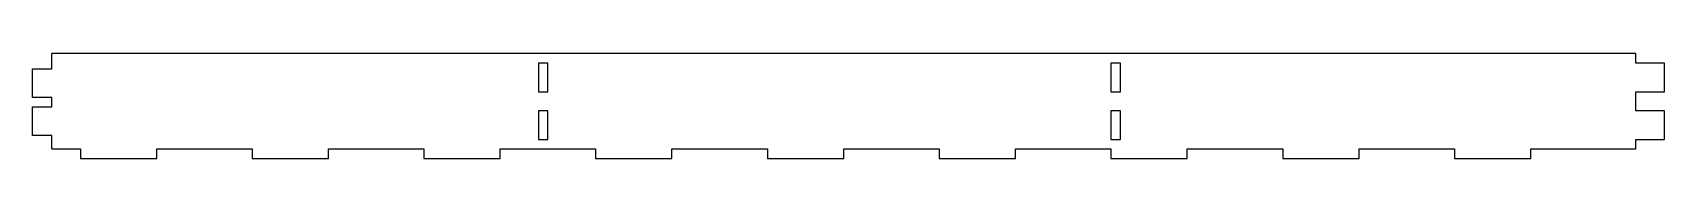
# Model space of a CAD drawing. Header units: millimetres. Extents: x 45 to 900, y -5 to 50.
import ezdxf

# ---------------------------------------------------------------- set-up
doc = ezdxf.new("R2010")
doc.units = ezdxf.units.MM

msp = doc.modelspace()

# ---------------------------------------------------------------- linework, layer by layer
at = {"color": 7, "linetype": 'Continuous', "lineweight": 25}
for p, q in [((885, 50), (55, 50)), ((55, 42), (55, 50)), ((315, 45), (310, 45)), ((310, 45), (310, 30)), ((315, 30), (315, 45)), ((615, 45), (610, 45)), ((610, 45), (610, 30)), ((615, 30), (615, 45)), ((885, 45), (885, 50)), ((900, 45), (885, 45)), ((900, 30), (900, 45)), ((45, 27), (45, 42)), ((45, 42), (55, 42)), ((55, 27), (45, 27)), ((55, 22), (55, 27)), ((310, 30), (315, 30)), ((610, 30), (615, 30)), ((885, 30), (900, 30)), ((885, 20), (885, 30)), ((45, 7), (45, 22)), ((45, 22), (55, 22)), ((315, 20), (310, 20)), ((310, 20), (310, 5)), ((315, 5), (315, 20)), ((615, 20), (610, 20)), ((610, 20), (610, 5)), ((615, 5), (615, 20)), ((900, 20), (885, 20)), ((900, 5), (900, 20)), ((55, 7), (45, 7)), ((55, 0), (55, 7)), ((55, 0), (70, 0)), ((70, 0), (70, -5)), ((110, 0), (160, 0)), ((110, -5), (110, 0)), ((160, 0), (160, -5)), ((200, 0), (250, 0)), ((200, -5), (200, 0)), ((250, 0), (250, -5)), ((290, 0), (340, 0)), ((290, -5), (290, 0)), ((310, 5), (315, 5)), ((340, 0), (340, -5)), ((380, 0), (430, 0)), ((380, -5), (380, 0)), ((430, 0), (430, -5)), ((470, 0), (520, 0)), ((470, -5), (470, 0)), ((520, 0), (520, -5)), ((560, 0), (610, 0)), ((560, -5), (560, 0)), ((610, 5), (615, 5)), ((610, 0), (610, -5)), ((650, 0), (700, 0)), ((650, -5), (650, 0)), ((700, 0), (700, -5)), ((740, 0), (790, 0)), ((740, -5), (740, 0)), ((790, 0), (790, -5)), ((830, 0), (885, 0)), ((830, -5), (830, 0)), ((885, 5), (900, 5)), ((885, 0), (885, 5)), ((70, -5), (110, -5)), ((160, -5), (200, -5)), ((250, -5), (290, -5)), ((340, -5), (380, -5)), ((430, -5), (470, -5)), ((520, -5), (560, -5)), ((610, -5), (650, -5)), ((700, -5), (740, -5)), ((790, -5), (830, -5))]:
    msp.add_line(p, q, dxfattribs=at)

doc.saveas('drawing.dxf')
